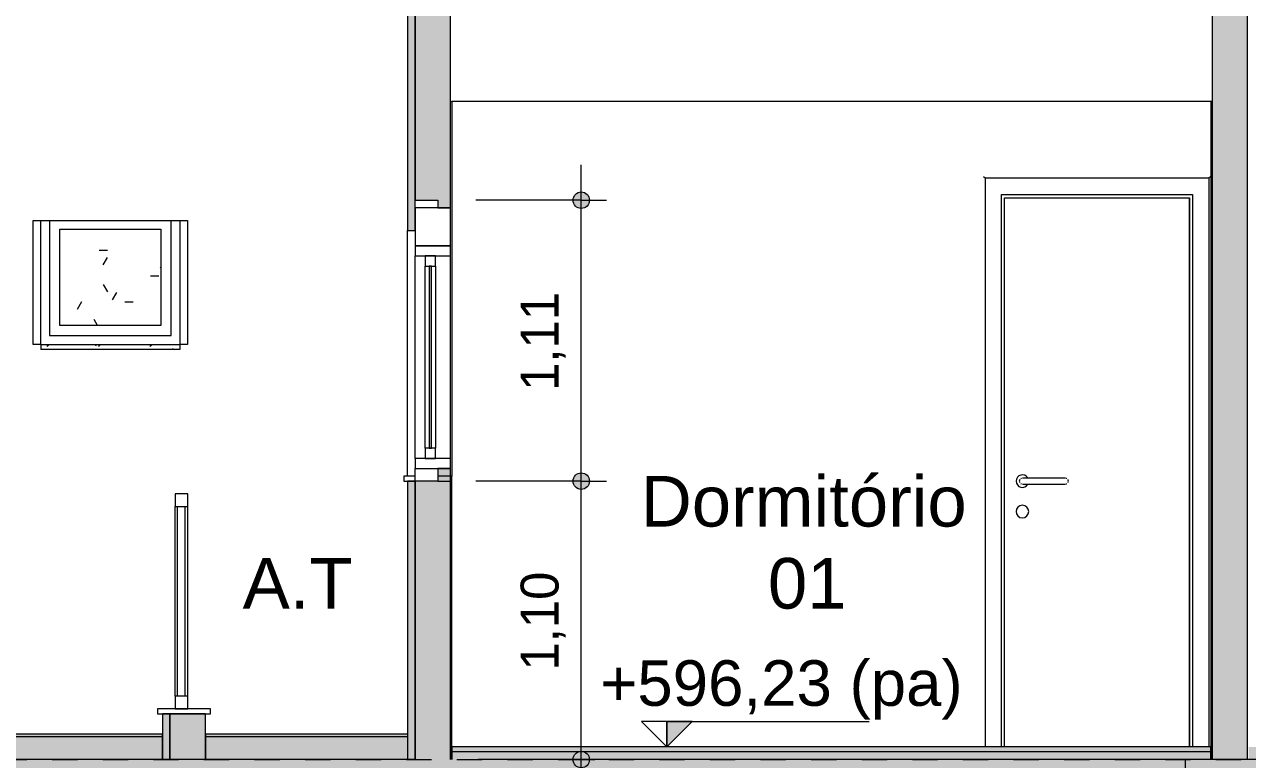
# Model space of a CAD drawing. Header units: metres. Extents: x -96 to 123, y 1 to 648.
# Drawn here: x 59.26 to 64.095, y 596.18 to 599.084 of the extents above; entities that cross this region are included whole.
import ezdxf

# ---------------------------------------------------------------- set-up
doc = ezdxf.new("R2010")
doc.units = ezdxf.units.M
doc.linetypes.add('_Tracejado longo', pattern=[0.014288, 0.009525, -0.004763])
for name, color, linetype, lineweight in [('A-ANNO-DIMS', 7, 'Continuous', 5), ('A-ANNO-DIMS-100', 7, 'Continuous', 5), ('A-AREA-IDEN', 7, 'Continuous', 5), ('A-DETL', 7, 'Continuous', 5), ('A-DETL-GENF', 7, 'Continuous', 5), ('A-DOOR', 7, 'Continuous', 5), ('A-DOOR-FRAM', 7, 'Continuous', 5), ('A-FLOR-CASE', 7, 'Continuous', 5), ('A-FLOR-HRAL', 7, 'Continuous', 5), ('A-FLOR-LEVL', 7, 'Continuous', 5), ('A-FLOR-OTLN', 7, 'Continuous', 5), ('A-FLOR-PATT', 7, 'Continuous', 20), ('A-GLAZ', 7, 'Continuous', 5), ('A-GLAZ-FRAM', 7, 'Continuous', 5), ('A-GLAZ-GLAS', 7, 'Continuous', 5), ('A-WALL', 7, 'Continuous', 5), ('A-WALL-MBNI', 7, 'Continuous', 5), ('A-WALL-PATT', 7, 'Continuous', 20)]:
    doc.layers.add(name, color=color, linetype=linetype, lineweight=lineweight)
doc.styles.add('Arial_1', font='arial.ttf', dxfattribs={"height": 0.2})
doc.styles.add('Arial_2', font='arial.ttf', dxfattribs={"height": 0.18})
doc.styles.add('Century Gothic', font='GOTHIC.TTF', dxfattribs={"height": 0.15})
doc.dimstyles.new('PAA_-_Cota_com_linha_-_metros', dxfattribs={"dimscale": 0.3048, "dimtxt": 0.156625, "dimasz": 0.853018, "dimexe": 0.328084, "dimexo": 0.328084, "dimgap": 0.131234, "dimtad": 1, "dimrnd": 0.01, "dimzin": 0, "dimdsep": 46, "dimtxsty": 'Century Gothic', "dimblk1": 'DOTSMALL', "dimblk2": 'DOTSMALL', "dimsah": 1, "dimcen": 0.09, "dimdle": 0.459318, "dimazin": 0, "dimtfac": 1, "dimtdec": 4, "dimtix": 1, "dimtmove": 0, "dimatfit": 3, "dimfxl": 1, "dimtvp": 1, "dimtolj": 1, "dimtzin": 0, "dimarcsym": 2})

# ---------------------------------------------------------------- blocks, each defined once
blk = doc.blocks.new('Janela maxim-ar - 1 painel - 61 x 61-V118-Section 3')
at = {"layer": 'A-GLAZ-FRAM', "true_color": 0x808080}
h = blk.add_hatch(dxfattribs=at)
h.set_pattern_fill('FP_15', color=8, style=0, pattern_type=2)
h.set_pattern_definition([(0, (-24.57, 320.824), (0.4064, 0.1016), [0.03353, -0.27127, 0.03353, -0.27127, -1.626]), (0, (-24.57, 320.824), (0.4064, 0.1016), [-0.6096, 0.03353, -0.57607, 0.03353, -0.27127, -0.7112]), (0, (-24.57, 320.824), (0.4064, 0.1016), [-1.524, 0.03353, -0.16967, 0.03353, -0.47447]), (120, (-24.417, 320.875), (-0.29118818, 0.301152724), [0.03353, -0.27127, 0.03353, -0.27127, -1.626]), (120, (-24.417, 320.875), (-0.29118818, 0.301152724), [-0.6096, 0.03353, -0.57607, 0.03353, -0.27127, -0.7112]), (120, (-24.417, 320.875), (-0.29118818, 0.301152724), [-1.524, 0.03353, -0.16967, 0.03353, -0.47447]), (240, (-24.367, 321.078), (-0.11521182, -0.402752724), [0.03353, -0.27127, 0.03353, -0.27127, -1.626]), (240, (-24.367, 321.078), (-0.11521182, -0.402752724), [-0.6096, 0.03353, -0.57607, 0.03353, -0.27127, -0.7112]), (240, (-24.367, 321.078), (-0.11521182, -0.402752724), [-1.524, 0.03353, -0.16967, 0.03353, -0.47447])])
h.paths.add_polyline_path([(-40.1514, 597.895), (-39.8692, 597.895), (-39.8692, 598.275), (-40.2692, 598.275), (-40.2692, 597.895)])
at = {"layer": 'A-GLAZ-FRAM'}
for p, q in [((-40.3442, 597.82), (-40.3442, 598.31)), ((-40.3092, 598.31), (-40.3092, 597.855)), ((-39.8292, 597.855), (-39.8292, 598.31)), ((-39.7942, 598.31), (-39.7942, 597.82)), ((-40.2692, 597.895), (-40.2692, 598.275)), ((-40.2692, 598.275), (-39.8692, 598.275)), ((-39.8692, 598.275), (-39.8692, 597.895)), ((-39.8692, 597.895), (-40.2692, 597.895)), ((-40.3092, 597.855), (-39.8292, 597.855))]:
    blk.add_line(p, q, dxfattribs=at)
blk = doc.blocks.new('xok - janela de correr multipla com persiana - 121 x 111-4103399-Section 3')
at = {"layer": 'A-GLAZ', "true_color": 0xe6e6e6}
blk.add_hatch(color=254, dxfattribs=at).paths.add_polyline_path([(-38.8083, 597.41), (-38.8003, 597.41), (-38.8003, 598.13), (-38.8083, 598.13), (-38.8083, 597.4801)])
at = {"layer": 'A-GLAZ'}
for p, q in [((-38.8643, 598.39), (-38.7743, 598.39)), ((-38.8643, 598.36), (-38.8643, 598.39)), ((-38.7743, 598.36), (-38.8643, 598.36)), ((-38.7743, 598.39), (-38.7743, 598.36)), ((-38.8643, 597.28), (-38.8643, 597.33)), ((-38.8643, 597.33), (-38.7743, 597.33)), ((-38.7743, 597.33), (-38.7743, 597.28)), ((-38.7743, 597.28), (-38.8643, 597.28))]:
    blk.add_line(p, q, dxfattribs=at)
at = {"layer": 'A-GLAZ-FRAM'}
for p, q in [((-38.8643, 598.36), (-38.8643, 598.21)), ((-38.7243, 598.36), (-38.7743, 598.36)), ((-38.7243, 598.21), (-38.7243, 598.36)), ((-38.8643, 598.21), (-38.8643, 598.17)), ((-38.7243, 598.21), (-38.8643, 598.21)), ((-38.8643, 598.21), (-38.7243, 598.21)), ((-38.7243, 598.17), (-38.7243, 598.21)), ((-38.8643, 598.17), (-38.7243, 598.17)), ((-38.8643, 597.37), (-38.8643, 598.17)), ((-38.8243, 598.17), (-38.8243, 598.13)), ((-38.7843, 598.17), (-38.8243, 598.17)), ((-38.7843, 598.13), (-38.7843, 598.17)), ((-38.7243, 597.37), (-38.7243, 598.17)), ((-38.8243, 598.13), (-38.7843, 598.13)), ((-38.8243, 597.41), (-38.8243, 598.13)), ((-38.7843, 598.13), (-38.7843, 597.41)), ((-38.8243, 597.41), (-38.8243, 597.37)), ((-38.7843, 597.41), (-38.8243, 597.41)), ((-38.7843, 597.37), (-38.7843, 597.41)), ((-38.8643, 597.37), (-38.8643, 597.33)), ((-38.7243, 597.37), (-38.8643, 597.37)), ((-38.8243, 597.37), (-38.7843, 597.37)), ((-38.7743, 597.33), (-38.7243, 597.33)), ((-38.7243, 597.33), (-38.7243, 597.37))]:
    blk.add_line(p, q, dxfattribs=at)
at = {"layer": 'A-GLAZ-GLAS'}
for p, q in [((-38.8083, 598.13), (-38.8083, 597.41)), ((-38.8003, 598.13), (-38.8083, 598.13)), ((-38.8003, 597.41), (-38.8003, 598.13)), ((-38.8083, 597.41), (-38.8003, 597.41))]:
    blk.add_line(p, q, dxfattribs=at)
blk = doc.blocks.new('Porta abrir madeira - 80 x 215-802852-Section 3')
at = {"layer": 'A-DOOR'}
for p, q in [((-36.6112, 598.477), (-36.6172, 598.483)), ((-35.7272, 598.477), (-36.6112, 598.477)), ((-36.6112, 598.477), (-36.6112, 596.23)), ((-35.7212, 598.483), (-35.7272, 598.477)), ((-35.7272, 598.477), (-35.7272, 596.23)), ((-36.5472, 596.23), (-36.5472, 598.413)), ((-36.5472, 598.413), (-35.7912, 598.413)), ((-36.5342, 598.4), (-35.8042, 598.4)), ((-36.5342, 596.23), (-36.5342, 598.4)), ((-35.8042, 596.23), (-35.8042, 598.4)), ((-35.7912, 598.413), (-35.7912, 596.23)), ((-36.3092, 597.292), (-36.4492, 597.292)), ((-36.4492, 597.268), (-36.3092, 597.268))]:
    blk.add_line(p, q, dxfattribs=at)
at = {"layer": 'A-DOOR', "flags": 128}
for points in [[(-36.4492, 597.292), (-36.4498, 597.292), (-36.4504, 597.292), (-36.451, 597.292), (-36.4516, 597.292), (-36.4522, 597.292), (-36.4528, 597.292), (-36.4534, 597.292), (-36.454, 597.292), (-36.4545, 597.292), (-36.4551, 597.292), (-36.4556, 597.292), (-36.4562, 597.292), (-36.4567, 597.292), (-36.4572, 597.292), (-36.4577, 597.292), (-36.4582, 597.292), (-36.4587, 597.292), (-36.4591, 597.292), (-36.4596, 597.292), (-36.46, 597.292), (-36.4604, 597.292), (-36.4608, 597.292), (-36.4612, 597.292), (-36.4615, 597.292), (-36.4619, 597.292), (-36.4622, 597.292), (-36.4625, 597.292), (-36.4627, 597.292), (-36.463, 597.292), (-36.4632, 597.292), (-36.4634, 597.292), (-36.4636, 597.292), (-36.4638, 597.292), (-36.4639, 597.292), (-36.464, 597.292), (-36.4641, 597.292), (-36.4642, 597.292), (-36.4642, 597.292), (-36.4642, 597.292)], [(-36.2942, 597.292), (-36.2942, 597.292), (-36.2943, 597.292), (-36.2943, 597.292), (-36.2944, 597.292), (-36.2945, 597.292), (-36.2947, 597.292), (-36.2948, 597.292), (-36.295, 597.292), (-36.2952, 597.292), (-36.2954, 597.292), (-36.2957, 597.292), (-36.2959, 597.292), (-36.2962, 597.292), (-36.2965, 597.292), (-36.2969, 597.292), (-36.2972, 597.292), (-36.2976, 597.292), (-36.298, 597.292), (-36.2984, 597.292), (-36.2988, 597.292), (-36.2992, 597.292), (-36.2997, 597.292), (-36.3001, 597.292), (-36.3006, 597.292), (-36.3011, 597.292), (-36.3016, 597.292), (-36.3022, 597.292), (-36.3027, 597.292), (-36.3032, 597.292), (-36.3038, 597.292), (-36.3044, 597.292), (-36.3049, 597.292), (-36.3055, 597.292), (-36.3061, 597.292), (-36.3067, 597.292), (-36.3073, 597.292), (-36.3079, 597.292), (-36.3085, 597.292), (-36.3091, 597.292), (-36.3092, 597.292)], [(-36.4642, 597.268), (-36.4642, 597.268), (-36.4642, 597.268), (-36.4641, 597.268), (-36.464, 597.268), (-36.4639, 597.268), (-36.4638, 597.268), (-36.4637, 597.268), (-36.4635, 597.268), (-36.4633, 597.268), (-36.4631, 597.268), (-36.4628, 597.268), (-36.4625, 597.268), (-36.4623, 597.268), (-36.4619, 597.268), (-36.4616, 597.268), (-36.4613, 597.268), (-36.4609, 597.268), (-36.4605, 597.268), (-36.4601, 597.268), (-36.4597, 597.268), (-36.4592, 597.268), (-36.4588, 597.268), (-36.4583, 597.268), (-36.4578, 597.268), (-36.4573, 597.268), (-36.4568, 597.268), (-36.4563, 597.268), (-36.4558, 597.268), (-36.4552, 597.268), (-36.4547, 597.268), (-36.4541, 597.268), (-36.4535, 597.268), (-36.453, 597.268), (-36.4524, 597.268), (-36.4518, 597.268), (-36.4512, 597.268), (-36.4506, 597.268), (-36.45, 597.268), (-36.4494, 597.268), (-36.4492, 597.268)], [(-36.3092, 597.268), (-36.3086, 597.268), (-36.308, 597.268), (-36.3074, 597.268), (-36.3068, 597.268), (-36.3063, 597.268), (-36.3057, 597.268), (-36.3051, 597.268), (-36.3045, 597.268), (-36.304, 597.268), (-36.3034, 597.268), (-36.3028, 597.268), (-36.3023, 597.268), (-36.3018, 597.268), (-36.3013, 597.268), (-36.3008, 597.268), (-36.3003, 597.268), (-36.2998, 597.268), (-36.2993, 597.268), (-36.2989, 597.268), (-36.2985, 597.268), (-36.2981, 597.268), (-36.2977, 597.268), (-36.2973, 597.268), (-36.2969, 597.268), (-36.2966, 597.268), (-36.2963, 597.268), (-36.296, 597.268), (-36.2957, 597.268), (-36.2955, 597.268), (-36.2953, 597.268), (-36.295, 597.268), (-36.2949, 597.268), (-36.2947, 597.268), (-36.2946, 597.268), (-36.2945, 597.268), (-36.2944, 597.268), (-36.2943, 597.268), (-36.2943, 597.268), (-36.2942, 597.268)]]:
    blk.add_lwpolyline(points, dxfattribs=at)
at = {"layer": 'A-DOOR'}
for centre, radius, start, end in [((-36.4642, 597.28), 0.025, 30, 180), ((-36.4642, 597.28), 0.025, 180, 330), ((-36.4642, 597.28), 0.012, 150, 180), ((-36.4642, 597.28), 0.012, 180, 210), ((-36.4642, 597.28), 0.012, 105, 120), ((-36.2942, 597.28), 0.012, 60, 75), ((-36.2942, 597.28), 0.012, 0, 30), ((-36.2942, 597.28), 0.012, 330, 0), ((-36.4642, 597.28), 0.012, 240, 255), ((-36.2942, 597.28), 0.012, 285, 300), ((-36.4642, 597.16), 0.025, 0, 180), ((-36.4642, 597.16), 0.025, 180, 0)]:
    blk.add_arc(centre, radius, start, end, dxfattribs=at)
at = {"layer": 'A-DOOR-FRAM'}
for p, q in [((-36.5342, 596.23), (-36.5342, 598.4)), ((-36.5342, 598.4), (-35.8042, 598.4)), ((-35.8042, 598.4), (-35.8042, 596.23))]:
    blk.add_line(p, q, dxfattribs=at)
blk = doc.blocks.new('XOK - Soleira Paramétrica - Peitoril Janela Banheiros - 20 x 53-V178-Section 3')
at = {"layer": 'A-FLOR-CASE', "true_color": 0xbbbbbb}
h = blk.add_hatch(dxfattribs=at)
h.set_pattern_fill('FP_17', color=9, style=0, pattern_type=2)
h.set_pattern_definition([(45, (-24.519, 320.875), (0, 0.21552615), [0.00718, -0.10417, 0.00335, -0.10082]), (45, (-24.507, 320.87), (0, 0.21552615), [0.00718, -0.10417, 0.00335, -0.10082]), (337.5, (-24.514, 320.88), (1.66e-06, -0.21552662), [0.0127, -0.07613, 0.00335, -0.07264]), (337.5, (-24.519, 320.875), (1.66e-06, -0.21552662), [0.0127, -0.07613, 0.00335, -0.07264]), (60, (-24.57, 320.824), (-0.10160315, 0.17597818), [0.00953, -0.09684, 0.00335, -0.09348]), (120, (-24.57, 320.824), (-0.20320315, -1.82e-06), [0.00953, -0.09684, 0.00335, -0.09348]), (0, (-24.575, 320.833), (0.1016, 0.17598), [0.00953, -0.09684, 0.00335, -0.09348])])
h.paths.add_polyline_path([(-39.7942, 597.8), (-39.7942, 597.82), (-40.3442, 597.82), (-40.3442, 597.8), (-39.9242, 597.8)])
at = {"layer": 'A-FLOR-CASE'}
for p, q in [((-40.3442, 597.82), (-39.7942, 597.82)), ((-40.3442, 597.82), (-40.3442, 597.8)), ((-39.7942, 597.82), (-39.7942, 597.8)), ((-39.7942, 597.8), (-40.3442, 597.8))]:
    blk.add_line(p, q, dxfattribs=at)
blk = doc.blocks.new('XOK - Soleira Paramétrica - Peitoril - 19 x 115-V179-Section 3')
at = {"layer": 'A-FLOR-CASE', "lineweight": 9}
for p, q in [((-38.8643, 597.3), (-38.9093, 597.3)), ((-38.9093, 597.3), (-38.9093, 597.28)), ((-38.9093, 597.28), (-38.8643, 597.28)), ((-38.7193, 597.3), (-38.7743, 597.3)), ((-38.7743, 597.28), (-38.7193, 597.28)), ((-38.7193, 597.28), (-38.7193, 597.3))]:
    blk.add_line(p, q, dxfattribs=at)
blk = doc.blocks.new('Railing - 20mm-891503-Section 3')
at = {"layer": 'A-FLOR-HRAL'}
for p, q in [((-39.7632, 600.3501), (-39.8132, 600.3501)), ((-39.8132, 599.55), (-39.8132, 600.3)), ((-39.7632, 599.55), (-39.7632, 600.3))]:
    blk.add_line(p, q, dxfattribs=at)
blk = doc.blocks.new('Railing - 20mm-891507-Section 3')
at = {"layer": 'A-FLOR-HRAL'}
for p, q in [((-39.8032, 599.55), (-39.8032, 600.3)), ((-39.7732, 599.55), (-39.7732, 600.3))]:
    blk.add_line(p, q, dxfattribs=at)
blk = doc.blocks.new('Railing - Railing-4107646-Section 3')
at = {"layer": 'A-FLOR-HRAL'}
for p, q in [((-39.7632, 597.23), (-39.8132, 597.23)), ((-39.8132, 597.23), (-39.8132, 597.18)), ((-39.7632, 597.18), (-39.7632, 597.23)), ((-39.8132, 597.18), (-39.7632, 597.18)), ((-39.7632, 596.43), (-39.8132, 596.43)), ((-39.8132, 596.43), (-39.8132, 596.38)), ((-39.7632, 596.38), (-39.7632, 596.43)), ((-39.8132, 596.38), (-39.7632, 596.38))]:
    blk.add_line(p, q, dxfattribs=at)
for name in ['Railing - 20mm-891503-Section 3', 'Railing - 20mm-891507-Section 3']:
    blk.add_blockref(name, (0, -3.12))
blk = doc.blocks.new('LUC-ARQ-001-MOD-EMB_rvt-3-Section 3')
at = {"layer": 'A-FLOR-OTLN', "true_color": 0x808080}
h = blk.add_hatch(color=8, dxfattribs=at)
h.paths.add_polyline_path([(-37.2703, 596.21), (-35.7192, 596.21), (-35.7202, 596.23), (-38.7193, 596.23), (-38.7193, 596.21), (-37.351, 596.21)])
h.paths.add_polyline_path([(-31.2692, 596.21), (-31.2692, 596.23), (-35.5692, 596.23), (-35.5692, 596.21), (-31.2765, 596.21)])
at = {"layer": 'A-FLOR-PATT', "lineweight": 5, "true_color": 0x808080}
for points in [[(-43.1233, 596.18), (-39.8633, 596.18), (-39.8633, 596.27), (-43.1233, 596.27), (-43.1233, 596.2378)], [(-39.9242, 596.27), (-39.8633, 596.27), (-39.8633, 596.28), (-43.1231, 596.28), (-43.1231, 596.27), (-39.9319, 596.27)], [(-38.8943, 596.27), (-38.8943, 596.28), (-39.6933, 596.28), (-39.6933, 596.27), (-38.9137, 596.27)], [(-39.6933, 596.18), (-38.8933, 596.18), (-38.8943, 596.27), (-39.6933, 596.27), (-39.6933, 596.2378)]]:
    blk.add_hatch(color=8, dxfattribs=at).paths.add_polyline_path(points)
h = blk.add_hatch(color=8, dxfattribs=at)
h.paths.add_polyline_path([(-35.466, 596.18), (-31.2692, 596.18), (-31.2692, 596.21), (-35.5692, 596.21), (-35.5692, 596.18), (-35.471, 596.18)])
h.paths.add_polyline_path([(-38.7193, 596.18), (-35.7192, 596.18), (-35.7198, 596.21), (-38.7193, 596.21)])
at = {"layer": 'A-WALL', "true_color": 0xffbb77}
h = blk.add_hatch(color=31, dxfattribs=at)
h.paths.add_polyline_path([(-38.8643, 596.18), (-38.8643, 597.28), (-38.8943, 597.28), (-38.8933, 596.18), (-38.866, 596.18)])
h.paths.add_polyline_path([(-38.8943, 598.27), (-38.8643, 598.27), (-38.8643, 599.18), (-38.8943, 599.18), (-38.8943, 598.4739)])
for points in [[(-35.7192, 596.18), (-35.7142, 596.18), (-35.7142, 598.78), (-35.7192, 598.78), (-35.7192, 596.21)], [(-38.7243, 596.18), (-38.7193, 596.18), (-38.7193, 597.28), (-38.7243, 597.28), (-38.7243, 596.18)], [(-39.8333, 596.18), (-39.8333, 596.36), (-39.8633, 596.36), (-39.8633, 596.18)]]:
    blk.add_hatch(color=31, dxfattribs=at).paths.add_polyline_path(points)
at = {"layer": 'A-WALL-PATT', "lineweight": 5, "true_color": 0xffbb77}
h = blk.add_hatch(color=31, dxfattribs=at)
h.paths.add_polyline_path([(-38.8643, 596.18), (-38.7243, 596.18), (-38.7243, 597.33), (-38.7743, 597.33), (-38.7743, 597.28), (-38.8643, 597.28), (-38.8643, 596.18)])
h.paths.add_polyline_path([(-38.7243, 598.36), (-38.7243, 599.18), (-38.8643, 599.18), (-38.8643, 598.39), (-38.7743, 598.39), (-38.7743, 598.36)])
for points in [[(-35.6692, 596.18), (-35.5742, 596.18), (-35.5742, 599.18), (-35.7142, 599.18), (-35.7142, 596.18)], [(-39.7124, 596.18), (-39.6933, 596.18), (-39.6933, 596.36), (-39.8333, 596.36), (-39.8333, 596.18)]]:
    blk.add_hatch(color=31, dxfattribs=at).paths.add_polyline_path(points)
at = {"layer": 'A-FLOR-OTLN', "color": 8, "true_color": 0x808080}
for p, q in [((-39.8633, 596.28), (-43.1233, 596.28)), ((-39.8633, 596.27), (-39.8633, 596.28)), ((-38.8933, 596.28), (-39.6933, 596.28)), ((-39.6933, 596.28), (-39.6933, 596.27)), ((-38.8933, 596.27), (-38.8933, 596.28)), ((-35.7192, 596.23), (-38.7193, 596.23)), ((-38.7193, 596.23), (-38.7193, 596.21)), ((-35.7192, 596.21), (-35.7192, 596.23))]:
    blk.add_line(p, q, dxfattribs=at)
at = {"layer": 'A-FLOR-OTLN'}
for p, q in [((-39.8633, 596.27), (-43.1233, 596.27)), ((-39.8633, 596.18), (-39.8633, 596.27)), ((-39.6933, 596.27), (-39.6933, 596.18)), ((-38.8933, 596.27), (-39.6933, 596.27)), ((-38.8933, 596.18), (-38.8933, 596.27)), ((-38.7193, 596.21), (-38.7193, 596.18)), ((-35.7192, 596.21), (-38.7193, 596.21)), ((-35.7192, 596.18), (-35.7192, 596.21))]:
    blk.add_line(p, q, dxfattribs=at)
at = {"layer": 'A-WALL', "color": 8, "true_color": 0x808080}
for p, q in [((-38.8943, 599.3), (-38.8943, 598.27)), ((-38.8643, 598.39), (-38.8643, 599.3)), ((-38.8643, 598.27), (-38.8643, 598.36)), ((-38.8943, 598.27), (-38.8643, 598.27)), ((-38.8943, 597.28), (-38.8943, 596.18)), ((-38.8643, 597.28), (-38.8943, 597.28)), ((-38.8643, 596.18), (-38.8643, 597.28))]:
    blk.add_line(p, q, dxfattribs=at)
at = {"layer": 'A-WALL', "lineweight": 20}
for p, q in [((-38.8643, 599.3), (-38.8643, 598.39)), ((-38.7243, 598.36), (-38.7243, 599.3)), ((-35.7142, 599.3), (-35.7142, 596.18)), ((-35.5742, 596.18), (-35.5742, 599.3)), ((-35.7192, 598.78), (-35.7192, 596.18)), ((-35.7142, 598.78), (-35.7192, 598.78)), ((-35.7142, 596.18), (-35.7142, 598.78)), ((-38.7743, 598.36), (-38.7243, 598.36)), ((-38.7243, 597.33), (-38.7743, 597.33)), ((-38.7243, 596.18), (-38.7243, 597.33)), ((-38.8643, 597.28), (-38.8643, 596.18)), ((-38.7193, 597.28), (-38.7243, 597.28)), ((-38.7243, 597.28), (-38.7243, 596.18)), ((-38.7193, 596.18), (-38.7193, 597.28)), ((-39.6733, 596.38), (-39.8833, 596.38)), ((-39.8833, 596.38), (-39.8833, 596.36)), ((-39.8833, 596.36), (-39.8633, 596.36)), ((-39.8633, 596.36), (-39.8633, 596.18)), ((-39.8333, 596.36), (-39.8333, 596.18)), ((-39.8333, 596.18), (-39.8333, 596.36)), ((-39.6933, 596.18), (-39.6933, 596.36)), ((-39.6933, 596.36), (-39.6733, 596.36)), ((-39.6733, 596.36), (-39.6733, 596.38))]:
    blk.add_line(p, q, dxfattribs=at)
at = {"layer": 'A-WALL'}
for p, q in [((-38.7243, 598.78), (-38.7193, 598.78)), ((-36.5742, 598.78), (-38.7193, 598.78)), ((-38.7193, 598.78), (-38.7193, 597.3)), ((-35.7643, 598.78), (-36.5742, 598.78)), ((-35.7192, 598.78), (-35.7643, 598.78)), ((-40.3742, 598.31), (-39.7642, 598.31)), ((-40.3742, 597.82), (-40.3742, 598.31)), ((-40.3442, 597.82), (-40.3442, 598.31)), ((-39.7942, 598.31), (-39.7942, 597.82)), ((-39.7642, 598.31), (-39.7642, 597.82)), ((-38.8943, 597.3), (-38.8943, 598.27)), ((-40.3442, 597.82), (-40.3742, 597.82)), ((-39.7642, 597.82), (-39.7942, 597.82)), ((-39.8333, 596.36), (-39.8633, 596.36)), ((-39.6933, 596.36), (-39.8333, 596.36))]:
    blk.add_line(p, q, dxfattribs=at)
at = {"layer": 'A-WALL-MBNI'}
for p, q in [((-39.8633, 596.36), (-39.8333, 596.36)), ((-39.8333, 596.36), (-39.6933, 596.36))]:
    blk.add_line(p, q, dxfattribs=at)
at = {"layer": 'A-DOOR', "color": 253, "lineweight": 5, "true_color": 0x999999}
blk.add_blockref('Porta abrir madeira - 80 x 215-802852-Section 3', (0, 0), dxfattribs=at)
at = {"layer": 'A-FLOR-CASE', "color": 253, "lineweight": 5, "true_color": 0x999999}
for name in ['XOK - Soleira Paramétrica - Peitoril Janela Banheiros - 20 x 53-V178-Section 3', 'XOK - Soleira Paramétrica - Peitoril - 19 x 115-V179-Section 3']:
    blk.add_blockref(name, (0, 0), dxfattribs=at)
at = {"layer": 'A-FLOR-HRAL', "color": 253, "lineweight": 5, "true_color": 0x999999}
blk.add_blockref('Railing - Railing-4107646-Section 3', (0, 0), dxfattribs=at)
at = {"layer": 'A-GLAZ', "color": 253, "lineweight": 5, "true_color": 0x999999}
for name in ['xok - janela de correr multipla com persiana - 121 x 111-4103399-Section 3', 'Janela maxim-ar - 1 painel - 61 x 61-V118-Section 3']:
    blk.add_blockref(name, (0, 0), dxfattribs=at)
blk = doc.blocks.new('Spot Elevations - Cota de nível - Seta preenchida-686846-Section 3')
at = {"layer": 'A-ANNO-DIMS'}
blk.add_hatch(color=256, dxfattribs=at).paths.add_polyline_path([(-37.8696, 596.33), (-37.7696, 596.33), (-37.8696, 596.23)])
for p, q in [((-37.9696, 596.33), (-37.8696, 596.23)), ((-37.8696, 596.33), (-37.9696, 596.33)), ((-37.7696, 596.33), (-37.8696, 596.23)), ((-37.8696, 596.33), (-37.7696, 596.33)), ((-37.8696, 596.23), (-37.8696, 596.33)), ((-37.8696, 596.33), (-37.8696, 596.23)), ((-37.8696, 596.23), (-37.7696, 596.33)), ((-37.7696, 596.33), (-37.8696, 596.33)), ((-37.7696, 596.33), (-37.0696, 596.33))]:
    blk.add_line(p, q, dxfattribs=at)
blk = doc.blocks.new('DIMBLOCK113-Section 3')
at = {"layer": 'A-ANNO-DIMS-100', "true_color": 0x800000}
h = blk.add_hatch(color=16, dxfattribs=at)
edge = h.paths.add_edge_path()
edge.add_arc((61.461, 597.28), 0.0325, 0, 360)
h = blk.add_hatch(color=16, dxfattribs=at)
edge = h.paths.add_edge_path()
edge.add_arc((61.461, 596.18), 0.0325, 0, 360)
at = {"layer": 'A-ANNO-DIMS-100', "color": 16, "true_color": 0x800000}
for p, q in [((61.461, 597.28), (61.0444, 597.28)), ((61.461, 596.04), (61.461, 597.28)), ((61.461, 597.28), (61.561, 597.28)), ((61.461, 596.18), (61.361, 596.18)), ((61.461, 596.18), (61.515, 596.18))]:
    blk.add_line(p, q, dxfattribs=at)
for centre in [(61.461, 597.28), (61.461, 596.18)]:
    blk.add_circle(centre, 0.0325, dxfattribs=at)
at = {"layer": 'A-ANNO-DIMS-100', "color": 0, "insert": (61.2213, 596.5319), "char_height": 0.15, "width": 0.475501, "attachment_point": 1, "rotation": 90, "line_spacing_factor": 0.984502, "style": 'Century Gothic'}
blk.add_mtext('1,10', dxfattribs=at)
blk = doc.blocks.new('_DotSmall')
at = {"color": 0, "linetype": 'ByBlock', "const_width": 0.5}
blk.add_lwpolyline([(-0.0625, 0, 1), (0.0625, 0, 1)], format="xyb", close=True, dxfattribs=at)
blk = doc.blocks.new('DIMBLOCK114-Section 3')
at = {"layer": 'A-ANNO-DIMS-100', "true_color": 0x800000}
h = blk.add_hatch(color=16, dxfattribs=at)
edge = h.paths.add_edge_path()
edge.add_arc((61.461, 598.39), 0.0325, 0, 360)
h = blk.add_hatch(color=16, dxfattribs=at)
edge = h.paths.add_edge_path()
edge.add_arc((61.461, 597.28), 0.0325, 0, 360)
at = {"layer": 'A-ANNO-DIMS-100', "color": 16, "true_color": 0x800000}
for p, q in [((61.461, 597.28), (61.461, 598.53)), ((61.461, 598.39), (61.0444, 598.39)), ((61.461, 598.39), (61.561, 598.39)), ((61.461, 597.28), (61.0444, 597.28)), ((61.461, 597.28), (61.561, 597.28))]:
    blk.add_line(p, q, dxfattribs=at)
for centre in [(61.461, 598.39), (61.461, 597.28)]:
    blk.add_circle(centre, 0.0325, dxfattribs=at)
at = {"layer": 'A-ANNO-DIMS-100', "color": 0, "insert": (61.2213, 597.6369), "char_height": 0.15, "width": 0.475501, "attachment_point": 1, "rotation": 90, "line_spacing_factor": 0.984502, "style": 'Century Gothic'}
blk.add_mtext('1,11', dxfattribs=at)

msp = doc.modelspace()

# ---------------------------------------------------------------- hatches: boundary and pattern name
at = {"layer": 'A-DETL-GENF', "true_color": 0x808080}
h = msp.add_hatch(color=8, dxfattribs=at)
h.paths.add_polyline_path([(99.3415, 591), (99.6528, 591), (99.6528, 592.28), (99.3408, 592.28), (99.3408, 591)])
h.paths.add_polyline_path([(49.8768, 591.2), (49.9648, 591.2), (49.9647, 592.28), (49.6528, 592.28), (49.6528, 591.2), (49.8428, 591.2)])
h.paths.add_polyline_path([(56.5392, 591.68), (56.5928, 591.68), (56.5928, 592.28), (56.4028, 592.28), (56.4028, 591.68), (56.4449, 591.68)])
h.paths.add_polyline_path([(61.0528, 591.68), (61.0528, 592.28), (60.8028, 592.28), (60.8028, 591.68)])
h.paths.add_polyline_path([(64.1978, 591.68), (64.1978, 592.28), (64.0078, 592.28), (64.0078, 591.68)])
h.paths.add_polyline_path([(68.6478, 591.68), (68.6478, 592.28), (68.3478, 592.28), (68.3478, 591.68)])
h.paths.add_polyline_path([(76.4528, 591.68), (76.6428, 591.68), (76.6428, 592.28), (76.4528, 592.2796), (76.4528, 591.7657)])
h.paths.add_polyline_path([(80.9978, 591.68), (81.2978, 591.68), (81.2978, 592.28), (80.9978, 592.28), (80.9978, 591.758)])
h.paths.add_polyline_path([(78.9528, 591.68), (79.1428, 591.68), (79.1428, 592.28), (78.9528, 592.28), (78.9528, 592.0524)])
h.paths.add_polyline_path([(85.7978, 591.68), (85.7978, 592.28), (85.6078, 592.28), (85.6078, 591.68)])
h.paths.add_polyline_path([(88.5928, 591.68), (88.8428, 591.68), (88.8428, 592.28), (88.5928, 592.28), (88.5928, 592.0206)])
h.paths.add_polyline_path([(93.2428, 591.68), (93.2428, 592.28), (93.0528, 592.28), (93.0528, 591.68)])
h.paths.add_polyline_path([(76.6356, 594.88), (76.6428, 594.88), (76.6428, 596.18), (76.4528, 596.1796), (76.4528, 594.88), (76.6006, 594.88)])
h.paths.add_polyline_path([(64.1778, 594.98), (64.1978, 594.98), (64.1978, 596.18), (63.8478, 596.18), (63.8478, 594.98), (64.1261, 594.98)])
h.paths.add_polyline_path([(68.5154, 594.98), (68.6478, 594.98), (68.6478, 596.18), (68.3478, 596.18), (68.3478, 594.98), (68.3562, 594.98)])
h.paths.add_polyline_path([(81.2978, 594.98), (81.2978, 596.18), (80.9978, 596.18), (80.9986, 594.98), (81.2755, 594.98)])
h.paths.add_polyline_path([(85.7978, 594.98), (85.7978, 596.18), (85.4478, 596.18), (85.4478, 594.98), (85.6337, 594.98)])
h.paths.add_polyline_path([(88.5913, 595.18), (88.8428, 595.18), (88.8428, 596.18), (88.5913, 596.18), (88.5913, 595.244)])
h.paths.add_polyline_path([(79.0497, 595.18), (79.1428, 595.18), (79.1428, 596.18), (78.9544, 596.18), (78.9544, 595.18), (79.0215, 595.18)])
h.paths.add_polyline_path([(70.7101, 595.18), (70.8928, 595.18), (70.8928, 596.08), (70.7028, 596.08), (70.7028, 595.18)])
h.paths.add_polyline_path([(61.0528, 595.18), (61.0528, 596.18), (60.8028, 596.18), (60.8028, 595.18)])
h.paths.add_polyline_path([(93.2428, 595.58), (93.2428, 596.3), (93.0528, 596.3), (93.0528, 595.58), (93.2353, 595.58)])
h.paths.add_polyline_path([(56.4028, 595.58), (56.5928, 595.58), (56.5928, 596.18), (56.4028, 596.18), (56.4028, 595.7409)])
h = msp.add_hatch(color=8, dxfattribs=at)
h.paths.add_polyline_path([(59.6045, 596.06), (60.8028, 596.06), (60.8028, 596.18), (61.0528, 596.18), (61.0536, 596.06), (63.8478, 596.06), (63.8478, 596.18), (56.5928, 596.18), (56.5928, 596.06), (59.5174, 596.06)])
h.paths.add_polyline_path([(68.3478, 596.06), (68.3478, 596.18), (64.1978, 596.1795), (64.1978, 596.06), (68.296, 596.06)])

# ---------------------------------------------------------------- linework, layer by layer
at = {"layer": 'A-DETL', "lineweight": 9}
for p, q in [((60.8028, 596.18), (56.5928, 596.18)), ((63.8478, 596.18), (61.0536, 596.18))]:
    msp.add_line(p, q, dxfattribs=at)
at = {"layer": 'A-DETL'}
for p, q in [((64.1978, 596.18), (63.8478, 596.18)), ((63.8478, 596.18), (63.8478, 594.98))]:
    msp.add_line(p, q, dxfattribs=at)
at = {"layer": 'A-FLOR-LEVL', "color": 8, "linetype": '_Tracejado longo', "true_color": 0x808080}
msp.add_line((52.9697, 596.18), (103.4161, 596.18), dxfattribs=at)

# ---------------------------------------------------------------- block references
at = {"lineweight": 5}
msp.add_blockref('LUC-ARQ-001-MOD-EMB_rvt-3-Section 3', (99.6687, 0), dxfattribs=at)
at = {"layer": 'A-ANNO-DIMS'}
msp.add_blockref('Spot Elevations - Cota de nível - Seta preenchida-686846-Section 3', (99.6687, 0), dxfattribs=at)

# ---------------------------------------------------------------- texts
at = {"layer": 'A-ANNO-DIMS', "insert": (61.5357, 596.5722), "char_height": 0.18, "width": 1.712227, "attachment_point": 1, "line_spacing_factor": 0.941778, "style": 'Arial_2'}
msp.add_mtext('+596,23 (pa)', dxfattribs=at)
at = {"layer": 'A-AREA-IDEN', "char_height": 0.2, "attachment_point": 1, "style": 'Arial_1'}
for s, insert, width in [('Dormitório', (61.6961, 597.3006), 1.595358), ('A.T', (60.1227, 596.9766), 0.537131), ('01', (62.1988, 596.9765), 0.38481)]:
    msp.add_mtext(s, dxfattribs=dict(at, insert=insert, width=width))

# ---------------------------------------------------------------- dimensions: what is measured, and where the dimension line sits
at = {"layer": 'A-ANNO-DIMS', "color": 16, "true_color": 0x800000}
for base, p1, p2, override, picture, middle in [((61.461, 598.39), (60.9444, 597.28), (60.9444, 598.39), {"dimpost": '<>', "dimfxl": 1.11}, 'DIMBLOCK114-Section 3', (61.3446, 597.835)), ((61.461, 597.28), (61.415, 596.18), (60.9444, 597.28), {"dimpost": '<>', "dimfxl": 1.19643}, 'DIMBLOCK113-Section 3', (61.3422, 596.73))]:
    dim = msp.add_linear_dim(base=base, p1=p1, p2=p2, angle=90, dimstyle='PAA_-_Cota_com_linha_-_metros', override=override, dxfattribs=at)
    dim.commit()
    dim.dimension.update_dxf_attribs({"geometry": picture, "text_midpoint": middle})

doc.saveas('drawing.dxf')
